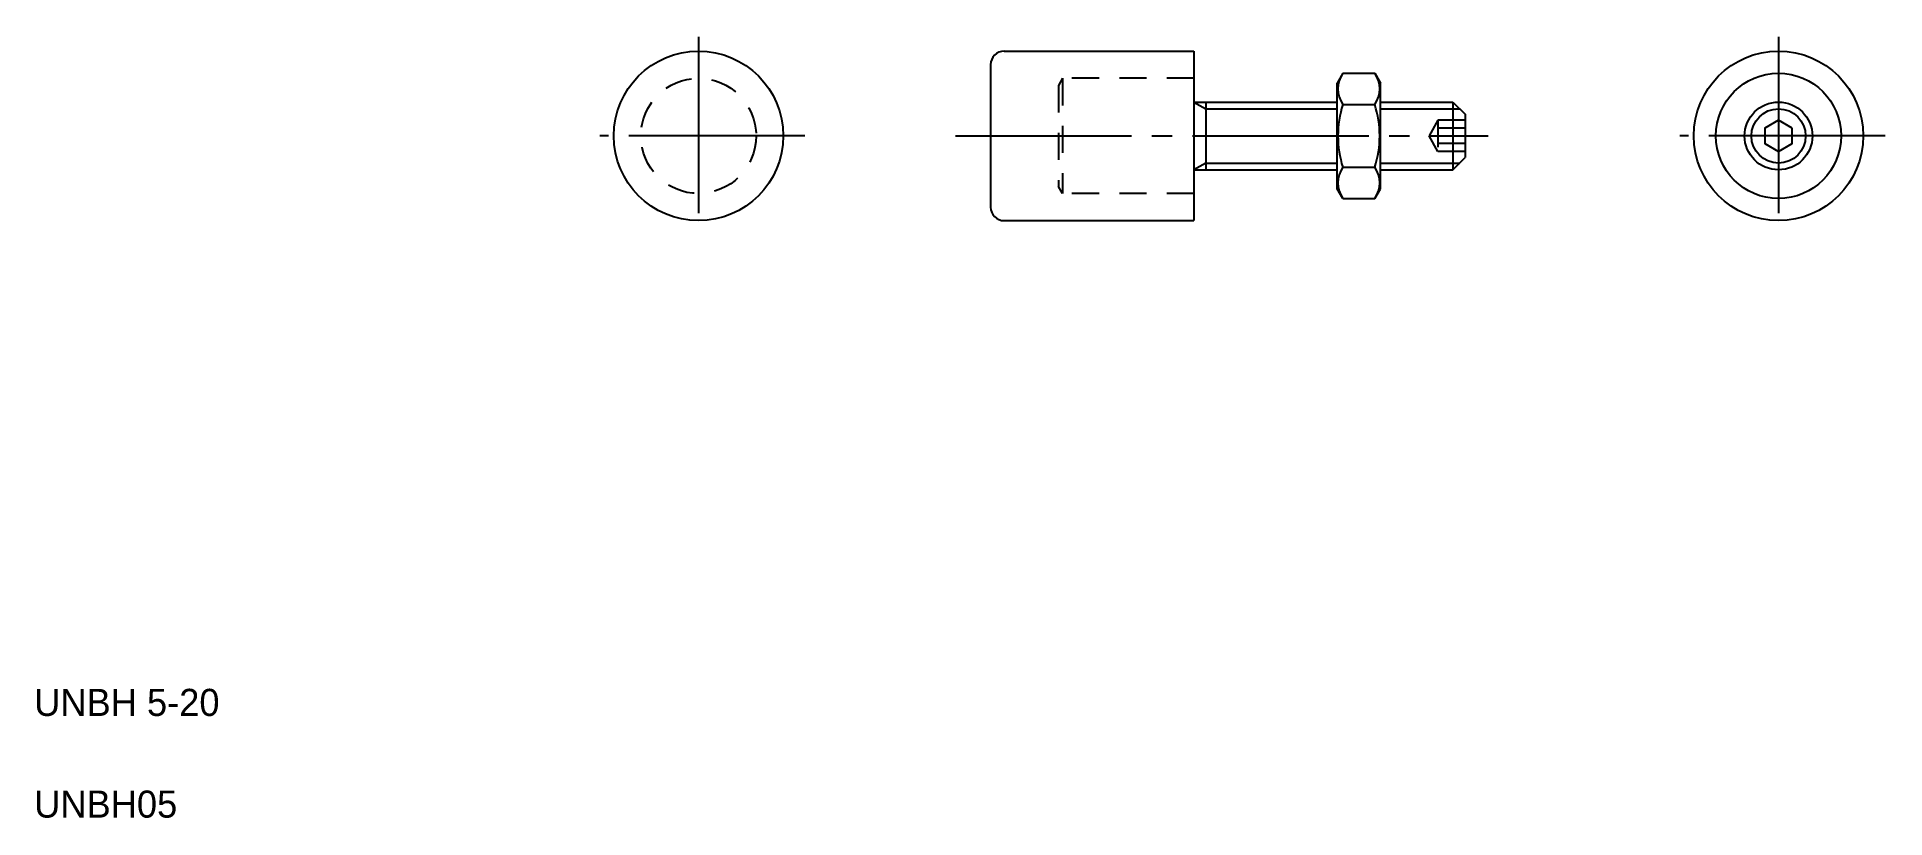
# Model space of a CAD drawing. Extents: x 5 to 142, y 5 to 63.
import ezdxf

# ---------------------------------------------------------------- set-up
doc = ezdxf.new("R2010")
doc.units = 0
doc.linetypes.add('CENTER', pattern=[17.5, 13, -1.5, 1.5, -1.5])
doc.linetypes.add('DASHED', pattern=[3.5, 2, -1.5])
doc.layers.get('0').update_dxf_attribs({"linetype": 'CONTINUOUS'})
doc.layers.add('CENTER', color=1, linetype='CENTER')

msp = doc.modelspace()

# ---------------------------------------------------------------- linework, layer by layer
at = {"color": 7, "linetype": 'CONTINUOUS'}
for p, q in [((76.56, 61.54), (90.56, 61.54)), ((90.56, 61.54), (90.56, 49.04)), ((75.56, 60.54), (75.56, 50.04)), ((101.53, 59.91), (101.12, 59.19)), ((101.12, 51.39), (101.12, 59.19)), ((101.53, 59.91), (103.9, 59.91)), ((103.9, 59.91), (104.32, 59.19)), ((104.32, 51.39), (104.32, 59.19)), ((90.56, 57.79), (101.12, 57.79)), ((91.43, 57.79), (91.43, 52.79)), ((101.53, 57.6), (103.9, 57.6)), ((104.32, 57.79), (109.66, 57.79)), ((109.66, 57.79), (109.66, 52.79)), ((109.66, 57.79), (110.56, 56.89)), ((110.56, 56.89), (110.56, 53.69)), ((109.66, 52.79), (110.56, 53.69)), ((90.56, 52.79), (101.12, 52.79)), ((101.53, 52.98), (103.9, 52.98)), ((104.32, 52.79), (109.66, 52.79)), ((101.53, 50.67), (101.12, 51.39)), ((101.53, 50.67), (103.9, 50.67)), ((103.9, 50.67), (104.32, 51.39)), ((76.56, 49.04), (90.56, 49.04))]:
    msp.add_line(p, q, dxfattribs=at)
at = {"color": 3, "linetype": 'DASHED'}
for p, q in [((80.86, 59.54), (80.56, 59.02)), ((80.56, 59.02), (80.56, 51.56)), ((80.86, 59.54), (80.86, 51.04)), ((90.56, 59.54), (80.86, 59.54)), ((108.56, 56.45), (107.9, 55.29)), ((108.56, 56.45), (108.56, 54.14)), ((110.56, 56.45), (108.56, 56.45)), ((108.56, 54.14), (107.9, 55.29)), ((110.56, 55.87), (108.56, 55.87)), ((110.56, 54.72), (108.56, 54.72)), ((110.56, 54.14), (108.56, 54.14)), ((80.86, 51.04), (80.56, 51.56)), ((90.56, 51.04), (80.86, 51.04))]:
    msp.add_line(p, q, dxfattribs=at)
at = {"color": 3, "linetype": 'CONTINUOUS'}
for p, q in [((90.56, 57.79), (91.43, 57.29)), ((91.43, 57.29), (101.12, 57.29)), ((104.32, 57.29), (110.16, 57.29)), ((91.43, 53.29), (90.56, 52.79)), ((91.43, 53.29), (101.12, 53.29)), ((104.32, 53.29), (110.16, 53.29))]:
    msp.add_line(p, q, dxfattribs=at)
for p, q in [((91, 53.04), (91, 53.04)), ((91.21, 53.17), (91.21, 53.17))]:
    msp.add_line(p, q)
at = {"color": 7, "linetype": 'CONTINUOUS'}
msp.add_lwpolyline([(134.68, 55.87), (133.68, 56.45), (132.68, 55.87), (132.68, 54.72), (133.68, 54.14), (134.68, 54.72)], close=True, dxfattribs=at)
for centre, radius in [((54.01, 55.29), 6.25), ((133.68, 55.29), 6.25), ((133.68, 55.29), 4.62), ((133.68, 55.29), 2.5)]:
    msp.add_circle(centre, radius, dxfattribs=at)
at = {"color": 3, "linetype": 'DASHED'}
msp.add_circle((54.01, 55.29), 4.25, dxfattribs=at)
at = {"color": 3, "linetype": 'CONTINUOUS'}
msp.add_circle((133.68, 55.29), 2, dxfattribs=at)
at = {"color": 7, "linetype": 'CONTINUOUS'}
for centre, radius, start, end in [((76.56, 60.54), 1, 90, 180), ((103.22, 58.76), 2.04, 145.6111, 214.3889), ((102.22, 58.76), 2.04, 325.6111, 34.3889), ((108.82, 55.29), 7.64, 162.4111, 197.5889), ((96.62, 55.29), 7.64, 342.4111, 17.5889), ((103.22, 51.83), 2.04, 145.6111, 214.3889), ((102.22, 51.83), 2.04, 325.6111, 34.3889), ((76.56, 50.04), 1, 180, 270)]:
    msp.add_arc(centre, radius, start, end, dxfattribs=at)
at = {"layer": 'CENTER', "color": 1, "linetype": 'CENTER'}
for p, q in [((54.01, 62.59), (54.01, 48.28)), ((133.68, 62.59), (133.68, 48.28)), ((61.86, 55.29), (46.72, 55.29)), ((72.96, 55.29), (112.25, 55.29)), ((141.54, 55.29), (126.39, 55.29))]:
    msp.add_line(p, q, dxfattribs=at)

# ---------------------------------------------------------------- texts
at = {"color": 7, "linetype": 'CONTINUOUS'}
for s, p in [('UNBH 5-20', (5, 12.5)), ('UNBH05', (5, 5))]:
    msp.add_text(s, height=2, dxfattribs=at).set_placement(p)

doc.saveas('drawing.dxf')
